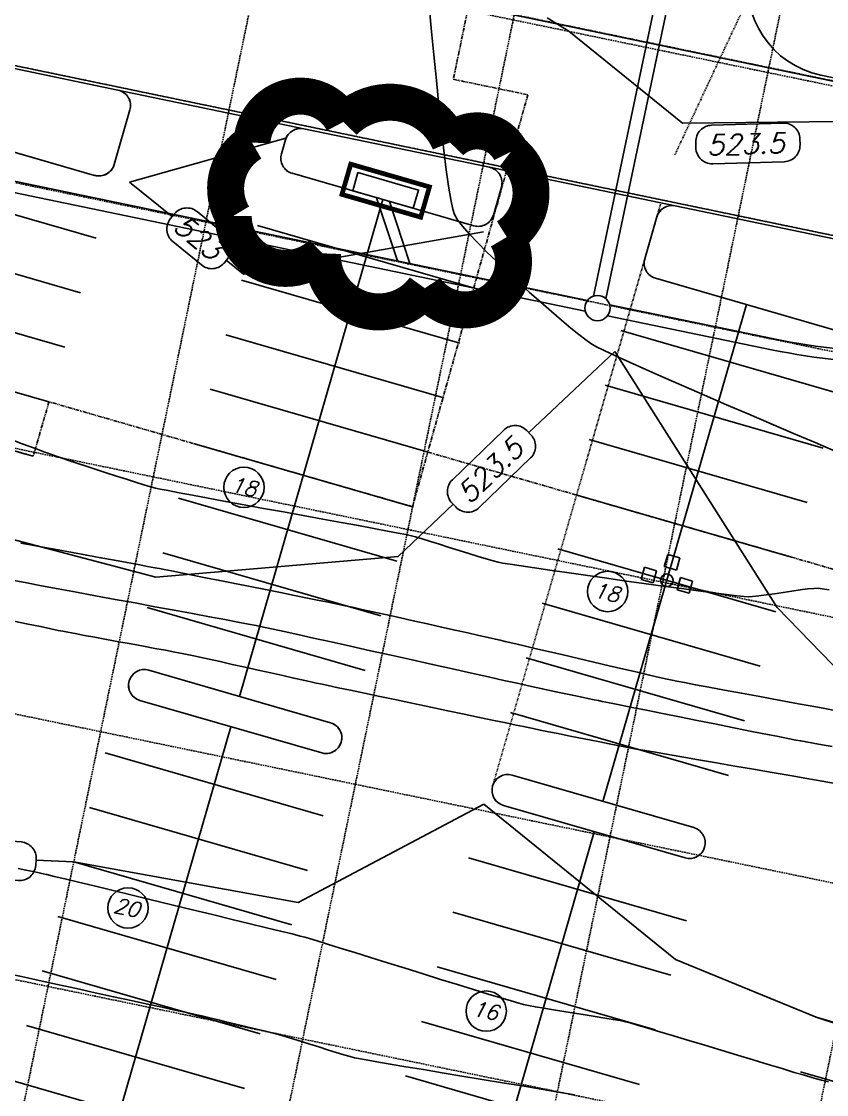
# Model space of a CAD drawing. Header units: inches. Extents: x 3071 to 5995, y 4947 to 7102.
# Drawn here: x 4181.5 to 4309.2, y 6163.4 to 6333.6 of the extents above; entities that cross this region are included whole.
import ezdxf

# ---------------------------------------------------------------- set-up
doc = ezdxf.new("R2010")
doc.units = ezdxf.units.IN
doc.header["$MEASUREMENT"] = 0
for name, pattern in [('DIVIDE2', [0.625, 0.25, -0.125, 0, -0.125, 0, -0.125]), ('HIDDEN', [0.375, 0.25, -0.125]), ('PHANTOM2', [1.25, 0.625, -0.125, 0.125, -0.125, 0.125, -0.125])]:
    doc.linetypes.add(name, pattern=pattern)
for name, color, linetype in [('BOC', 4, 'Continuous'), ('COUNT', 11, 'Continuous'), ('EC', 3, 'Continuous'), ('FIRELANE', 5, 'HIDDEN'), ('GRID', 254, 'HIDDEN'), ('hatch-ol', 7, 'Continuous'), ('I-P', 3, 'Continuous'), ('INLET PROTECTION', 5, 'Continuous'), ('LIGHTS', 7, 'Continuous'), ('LOTLINE', 3, 'PHANTOM2'), ('PC', 43, 'Continuous'), ('PSTM', 3, 'Continuous'), ('PSTM-INLET', 3, 'Continuous'), ('STRIPING', 11, 'Continuous')]:
    doc.layers.add(name, color=color, linetype=linetype)
doc.styles.add('L60', font='SIMPLEX.shx', dxfattribs={"height": 2.4})
doc.styles.add('L80', font='simplex.shx', dxfattribs={"oblique": 15, "height": 4})

msp = doc.modelspace()

# ---------------------------------------------------------------- linework, layer by layer
at = {"layer": 'BOC', "color": 7}
for p, q in [((4196.79, 6322.68), (4175.89, 6327.02)), ((4414.26, 6303.07), (4308.25, 6325.07)), ((4196.19, 6310.88), (4198.69, 6319.54)), ((4164.27, 6317.5), (4193.09, 6309.17)), ((4255.71, 6310.45), (4226.25, 6316.56)), ((4222.71, 6312.59), (4223.34, 6314.81)), ((4224.41, 6309.5), (4253.24, 6301.18)), ((4256.33, 6302.88), (4257.61, 6307.3)), ((4314.63, 6298.22), (4285.17, 6304.33)), ((4280.35, 6295.95), (4282.26, 6302.58)), ((4282.06, 6292.85), (4310.88, 6284.53)), ((4201.67, 6230.72), (4230.49, 6222.39)), ((4200.28, 6225.91), (4229.1, 6217.59)), ((4259.31, 6214.07), (4288.13, 6205.75)), ((4257.92, 6209.27), (4286.75, 6200.95))]:
    msp.add_line(p, q, dxfattribs=at)
for centre, radius, start, end in [((4311.2, 6339.27), 14.5, 169.1337, 258.2726), ((4196.29, 6320.23), 2.5, 343.894, 78.2726), ((4225.75, 6314.11), 2.5, 78.2726, 163.894), ((4225.11, 6311.9), 2.5, 163.894, 253.894), ((4193.79, 6311.58), 2.5, 253.894, 343.894), ((4255.21, 6308), 2.5, 343.894, 78.2726), ((4284.67, 6301.88), 2.5, 78.2726, 163.894), ((4253.93, 6303.58), 2.5, 253.894, 343.894), ((4282.75, 6295.26), 2.5, 163.894, 253.894), ((4200.97, 6228.32), 2.5, 73.894, 253.894), ((4229.79, 6219.99), 2.5, 253.894, 73.894), ((4258.62, 6211.67), 2.5, 73.894, 253.894), ((4287.44, 6203.35), 2.5, 253.894, 73.894)]:
    msp.add_arc(centre, radius, start, end, dxfattribs=at)
at = {"layer": 'COUNT', "color": 7}
for centre in [(4216.77, 6259.71), (4274.46, 6243.19), (4198.38, 6193.02), (4255.2, 6176.66)]:
    msp.add_circle(centre, 3.2, dxfattribs=at)
at = {"layer": 'EC', "color": 44, "ltscale": 0.4, "elevation": 524, "flags": 128}
msp.add_lwpolyline([(4310.64, 6265.41), (4307.35, 6266.8), (4303.92, 6268.26), (4300.39, 6269.77), (4296.83, 6271.29), (4293.3, 6272.81), (4289.84, 6274.3), (4286.52, 6275.74), (4283.39, 6277.11), (4280.51, 6278.38), (4277.93, 6279.53), (4275.71, 6280.55), (4273.91, 6281.4), (4272.59, 6282.06), (4271.79, 6282.51), (4270.98, 6283.09), (4269.91, 6283.92), (4268.62, 6284.96), (4267.15, 6286.19), (4265.55, 6287.56), (4263.85, 6289.05), (4262.09, 6290.62), (4260.31, 6292.24), (4258.55, 6293.88), (4256.86, 6295.5), (4255.26, 6297.06), (4253.8, 6298.54), (4252.52, 6299.9), (4251.46, 6301.12), (4250.66, 6302.14), (4250.16, 6302.95), (4249.88, 6303.82), (4249.57, 6305.35), (4249.23, 6307.45), (4248.87, 6310.07), (4248.49, 6313.12), (4248.1, 6316.54), (4247.7, 6320.26), (4247.29, 6324.21), (4246.88, 6328.3), (4246.48, 6332.49), (4246.08, 6336.68)], dxfattribs=at)
at = {"layer": 'EC', "color": 44, "ltscale": 0.5, "flags": 128}
for points, elevation in [([(4309.6, 6243.45), (4308.47, 6243.64), (4307.87, 6243.72), (4307.16, 6243.69), (4306.17, 6243.6), (4304.99, 6243.45), (4303.68, 6243.26), (4302.3, 6243.05), (4300.92, 6242.84), (4299.61, 6242.64), (4298.43, 6242.48), (4297.44, 6242.38), (4296.73, 6242.34), (4296.12, 6242.38), (4294.95, 6242.51), (4293.31, 6242.71), (4291.25, 6242.98), (4288.84, 6243.3), (4286.15, 6243.66), (4283.25, 6244.05), (4280.21, 6244.47), (4277.1, 6244.9), (4273.98, 6245.34), (4270.93, 6245.77), (4268.01, 6246.19), (4265.29, 6246.58), (4262.84, 6246.94), (4260.72, 6247.25), (4259.02, 6247.52), (4257.79, 6247.71), (4257.1, 6247.84), (4256.29, 6248.04), (4255.21, 6248.35), (4253.91, 6248.75), (4252.45, 6249.2), (4250.91, 6249.69), (4249.33, 6250.19), (4247.79, 6250.68), (4246.34, 6251.13), (4245.04, 6251.53), (4243.96, 6251.85), (4243.16, 6252.07), (4242.47, 6252.22), (4241.23, 6252.46), (4239.52, 6252.78), (4237.4, 6253.18), (4234.94, 6253.63), (4232.21, 6254.13), (4229.27, 6254.67), (4226.19, 6255.23), (4223.04, 6255.8), (4219.89, 6256.37), (4216.8, 6256.94), (4213.85, 6257.48), (4211.1, 6257.98), (4208.62, 6258.44), (4206.48, 6258.84), (4204.74, 6259.18), (4203.48, 6259.43), (4202.75, 6259.59), (4201.95, 6259.8), (4200.87, 6260.12), (4199.58, 6260.52), (4198.12, 6260.98), (4196.55, 6261.48), (4194.93, 6262), (4193.31, 6262.53), (4191.74, 6263.04), (4190.29, 6263.52), (4189, 6263.95), (4187.94, 6264.31), (4187.15, 6264.58), (4186.41, 6264.84), (4185.19, 6265.29), (4183.55, 6265.9), (4181.57, 6266.63), (4179.31, 6267.48)], 525), ([(4181.4, 6250.88), (4183.18, 6250.55), (4185.17, 6250.18), (4187.32, 6249.78), (4189.56, 6249.37), (4191.84, 6248.95), (4194.08, 6248.54), (4196.23, 6248.14), (4198.23, 6247.77), (4200, 6247.45), (4201.5, 6247.17), (4202.65, 6246.96), (4203.4, 6246.82), (4204.12, 6246.67), (4205.27, 6246.45), (4206.79, 6246.15), (4208.62, 6245.79), (4210.68, 6245.38), (4212.94, 6244.93), (4215.31, 6244.46), (4217.74, 6243.98), (4220.18, 6243.49), (4222.55, 6243.02), (4224.8, 6242.57), (4226.87, 6242.16), (4228.69, 6241.79), (4230.21, 6241.49), (4231.36, 6241.25), (4232.08, 6241.1), (4232.83, 6240.94), (4233.98, 6240.69), (4235.47, 6240.36), (4237.24, 6239.97), (4239.23, 6239.53), (4241.38, 6239.05), (4243.62, 6238.55), (4245.89, 6238.04), (4248.13, 6237.54), (4250.27, 6237.06), (4252.26, 6236.62), (4254.03, 6236.22), (4255.53, 6235.89), (4256.67, 6235.63), (4257.42, 6235.46), (4258.19, 6235.28), (4259.4, 6235), (4261, 6234.62), (4262.91, 6234.18), (4265.06, 6233.67), (4267.39, 6233.13), (4269.82, 6232.56), (4272.28, 6231.99), (4274.71, 6231.42), (4277.03, 6230.88), (4279.19, 6230.38), (4281.1, 6229.94), (4282.7, 6229.57), (4283.92, 6229.29), (4284.69, 6229.13), (4285.41, 6228.98), (4286.67, 6228.74), (4288.4, 6228.42), (4290.52, 6228.02), (4292.97, 6227.57), (4295.69, 6227.06), (4298.59, 6226.53), (4301.63, 6225.97), (4304.72, 6225.4), (4307.8, 6224.83), (4310.8, 6224.29)], 525), ([(4180.33, 6244.92), (4182.33, 6244.55), (4184.68, 6244.11), (4187.32, 6243.62), (4190.19, 6243.09), (4193.22, 6242.53), (4196.35, 6241.95), (4199.51, 6241.37), (4202.66, 6240.78), (4205.71, 6240.22), (4208.62, 6239.68), (4211.31, 6239.18), (4213.73, 6238.73), (4215.81, 6238.34), (4217.5, 6238.02), (4218.72, 6237.79), (4219.41, 6237.65), (4220.12, 6237.5), (4221.39, 6237.23), (4223.13, 6236.85), (4225.3, 6236.37), (4227.82, 6235.81), (4230.63, 6235.19), (4233.67, 6234.52), (4236.86, 6233.81), (4240.13, 6233.08), (4243.44, 6232.34), (4246.7, 6231.62), (4249.86, 6230.92), (4252.84, 6230.26), (4255.58, 6229.65), (4258.02, 6229.1), (4260.09, 6228.64), (4261.72, 6228.28), (4262.84, 6228.03), (4263.4, 6227.91), (4264.1, 6227.76), (4265.07, 6227.55), (4266.25, 6227.31), (4267.54, 6227.03), (4268.87, 6226.75), (4270.16, 6226.48), (4271.34, 6226.24), (4272.31, 6226.04), (4273.01, 6225.89), (4273.61, 6225.77), (4274.74, 6225.54), (4276.34, 6225.22), (4278.33, 6224.82), (4280.64, 6224.36), (4283.18, 6223.85), (4285.88, 6223.31), (4288.68, 6222.75), (4291.48, 6222.19), (4294.22, 6221.64), (4296.82, 6221.12), (4299.21, 6220.65), (4301.31, 6220.23), (4303.04, 6219.89), (4304.33, 6219.64), (4305.1, 6219.49), (4305.94, 6219.34), (4307.08, 6219.14), (4308.48, 6218.9), (4310.07, 6218.62)], 524), ([(4180.29, 6238.5), (4182.54, 6238.03), (4184.51, 6237.62), (4186.12, 6237.28), (4187.32, 6237.03), (4188.05, 6236.88), (4188.85, 6236.73), (4190.01, 6236.51), (4191.46, 6236.24), (4193.14, 6235.93), (4194.98, 6235.59), (4196.91, 6235.23), (4198.88, 6234.87), (4200.82, 6234.52), (4202.66, 6234.18), (4204.34, 6233.87), (4205.79, 6233.59), (4206.95, 6233.37), (4207.75, 6233.22), (4208.57, 6233.04), (4209.76, 6232.78), (4211.27, 6232.45), (4213.01, 6232.07), (4214.93, 6231.64), (4216.96, 6231.19), (4219.01, 6230.73), (4221.04, 6230.28), (4222.96, 6229.85), (4224.7, 6229.46), (4226.21, 6229.12), (4227.4, 6228.86), (4228.22, 6228.68), (4228.93, 6228.53), (4230.12, 6228.28), (4231.72, 6227.94), (4233.67, 6227.53), (4235.9, 6227.06), (4238.35, 6226.54), (4240.96, 6226), (4243.66, 6225.43), (4246.4, 6224.85), (4249.1, 6224.29), (4251.71, 6223.74), (4254.16, 6223.23), (4256.39, 6222.76), (4258.34, 6222.35), (4259.94, 6222.02), (4261.13, 6221.77), (4261.85, 6221.62), (4262.66, 6221.45), (4263.77, 6221.23), (4265.1, 6220.96), (4266.61, 6220.66), (4268.23, 6220.33), (4269.91, 6219.99), (4271.59, 6219.66), (4273.21, 6219.34), (4274.71, 6219.04), (4276.05, 6218.77), (4277.15, 6218.56), (4277.97, 6218.4), (4278.72, 6218.27), (4279.99, 6218.05), (4281.71, 6217.75), (4283.81, 6217.38), (4286.22, 6216.96), (4288.88, 6216.51), (4291.71, 6216.02), (4294.65, 6215.51), (4297.62, 6215), (4300.56, 6214.49), (4303.39, 6214), (4306.05, 6213.54), (4308.46, 6213.12), (4310.56, 6212.76)], 523), ([(4309.5, 6165.46), (4308.36, 6165.73), (4307.6, 6165.92), (4306.86, 6166.13), (4305.66, 6166.48), (4304.06, 6166.95), (4302.14, 6167.54), (4299.94, 6168.2), (4297.55, 6168.92), (4295.03, 6169.69), (4292.44, 6170.47), (4289.85, 6171.26), (4287.33, 6172.02), (4284.93, 6172.74), (4282.74, 6173.4), (4280.81, 6173.97), (4279.21, 6174.44), (4278.01, 6174.78), (4277.27, 6174.98), (4276.45, 6175.15), (4275.35, 6175.35), (4274.01, 6175.57), (4272.5, 6175.82), (4270.87, 6176.08), (4269.18, 6176.34), (4267.49, 6176.61), (4265.86, 6176.87), (4264.35, 6177.11), (4263.01, 6177.34), (4261.91, 6177.54), (4261.1, 6177.72), (4260.37, 6177.91), (4259.15, 6178.27), (4257.51, 6178.76), (4255.5, 6179.37), (4253.2, 6180.08), (4250.67, 6180.86), (4247.97, 6181.7), (4245.18, 6182.57), (4242.35, 6183.45), (4239.56, 6184.32), (4236.87, 6185.16), (4234.34, 6185.95), (4232.04, 6186.66), (4230.03, 6187.28), (4228.39, 6187.79), (4227.18, 6188.16), (4226.45, 6188.37), (4225.71, 6188.56), (4224.4, 6188.89), (4222.59, 6189.34), (4220.36, 6189.88), (4217.76, 6190.51), (4214.89, 6191.21), (4211.81, 6191.96), (4208.59, 6192.74), (4205.31, 6193.53), (4202.04, 6194.32), (4198.85, 6195.09), (4195.82, 6195.82), (4193.01, 6196.5), (4190.51, 6197.1), (4188.38, 6197.61), (4186.69, 6198.02), (4185.52, 6198.3), (4184.94, 6198.43), (4184.27, 6198.58), (4183.33, 6198.78), (4182.19, 6199.03), (4180.94, 6199.29)], 523), ([(4269.19, 6163.4), (4266.68, 6163.82), (4263.89, 6164.29), (4260.9, 6164.79), (4257.76, 6165.31), (4254.55, 6165.84), (4251.35, 6166.37), (4248.22, 6166.89), (4245.24, 6167.39), (4242.47, 6167.85), (4239.99, 6168.27), (4237.86, 6168.63), (4236.16, 6168.92), (4234.96, 6169.14), (4234.33, 6169.26), (4233.6, 6169.46), (4232.59, 6169.75), (4231.38, 6170.12), (4230.04, 6170.54), (4228.63, 6170.99), (4227.22, 6171.44), (4225.88, 6171.86), (4224.68, 6172.24), (4223.67, 6172.55), (4222.94, 6172.76), (4222.24, 6172.95), (4221.24, 6173.2), (4219.99, 6173.51), (4218.57, 6173.86), (4217.04, 6174.23), (4215.47, 6174.61), (4213.92, 6174.98), (4212.46, 6175.33), (4211.16, 6175.64), (4210.08, 6175.89), (4209.29, 6176.07), (4208.63, 6176.22), (4207.46, 6176.48), (4205.83, 6176.83), (4203.82, 6177.27), (4201.48, 6177.78), (4198.89, 6178.34), (4196.1, 6178.95), (4193.18, 6179.58), (4190.2, 6180.23), (4187.21, 6180.88), (4184.29, 6181.52), (4181.5, 6182.13), (4178.9, 6182.7)], 524)]:
    msp.add_lwpolyline(points, dxfattribs=dict(at, elevation=elevation))
at = {"layer": 'FIRELANE', "color": 7}
for p, q in [((4547.62, 6274.87), (4181.78, 6350.82)), ((4525.11, 6255.03), (4176.01, 6327.5))]:
    msp.add_line(p, q, dxfattribs=at)
at = {"layer": 'GRID', "color": 253, "linetype": 'HIDDEN'}
for p, q in [((4327.56, 6867.32), (4035.46, 5453.25)), ((4367.96, 6858.98), (4075.85, 5444.9)), ((4408.35, 6850.63), (4116.25, 5436.56)), ((4448.75, 6842.29), (4156.65, 5428.21)), ((3330.34, 6525.75), (5834.96, 6008.37)), ((3322, 6485.35), (5826.62, 5967.97)), ((3313.65, 6444.95), (5818.27, 5927.57)), ((3305.31, 6404.55), (5809.93, 5887.18)), ((3296.96, 6364.16), (5801.58, 5846.78))]:
    msp.add_line(p, q, dxfattribs=at)
at = {"layer": 'hatch-ol', "linetype": 'Continuous'}
for points in [[(4644.66, 6190.99, -0.066552), (4636.78, 6192.78), (4598.32, 6207.1, -0.283051), (4578.65, 6232.31, 0.154102), (4564.02, 6265.34, 0.159579), (4547.62, 6274.87), (4181.78, 6350.82), (4059.18, 6386.74, -0.392328), (4049.01, 6403.63), (4079.74, 6553.31), (4050.23, 6560.5, -0.038219), (4049.63, 6555.88), (4021.18, 6419.57, -0.436443), (3996.05, 6404.45), (3749.41, 6476.18, -0.386729), (3735.29, 6499.03), (3721.3, 6425.24, -0.442765), (3759.02, 6447.91), (4176.01, 6327.5), (4525.11, 6255.03, -0.324495), (4548.83, 6228.98, 0.283051), (4587.85, 6178.99), (4621.14, 6166.59), (4644.66, 6190.99)], [(4164.27, 6317.5), (4193.09, 6309.17, 0.414214), (4196.19, 6310.88), (4198.69, 6319.54, 0.436778), (4196.79, 6322.68), (4226.25, 6316.56, 0.392003), (4223.34, 6314.81), (4222.71, 6312.59, 0.414214), (4224.41, 6309.5), (4253.24, 6301.18, 0.414214), (4256.33, 6302.88), (4257.61, 6307.3, 0.436778), (4255.71, 6310.45), (4285.17, 6304.33, 0.392003), (4282.26, 6302.58), (4280.35, 6295.95, 0.414214), (4282.06, 6292.85), (4310.88, 6284.53, 0.414214)]]:
    msp.add_lwpolyline(points, format="xyb", dxfattribs=at)
for points in [[(4200.28, 6225.91, -1), (4201.67, 6230.72), (4230.49, 6222.39, -1), (4229.1, 6217.59)], [(4259.31, 6214.07, 1), (4257.92, 6209.27), (4286.75, 6200.95, 1), (4288.13, 6205.75)]]:
    msp.add_lwpolyline(points, format="xyb", close=True, dxfattribs=at)
at = {"layer": 'I-P', "color": 5, "lineweight": 5, "const_width": 0.75}
msp.add_lwpolyline([(4232.32, 6306.15), (4244.81, 6302.54), (4246.2, 6307.34), (4233.71, 6310.95), (4232.32, 6306.15), (4234.04, 6305.65)], dxfattribs=at)
at = {"layer": 'INLET PROTECTION', "color": 170, "ltscale": 100, "const_width": 5.87}
msp.add_lwpolyline([(4232.54, 6317.64, 0.520567), (4232.54, 6317.64, 0.765195), (4218.05, 6314.37, 0.417879), (4215.07, 6302.72, 0.6649), (4229.22, 6296.81, 0.744833), (4245.47, 6291.28, 0.975642), (4258.47, 6299.39, 0.520567), (4259.1, 6312.9, 0.520567), (4249.45, 6314.39, 0.540264), (4232.54, 6317.64)], format="xyb", close=True, dxfattribs=at)
at = {"layer": 'LIGHTS', "color": 7}
for p, q in [((4283.99, 6249.08), (4283.43, 6247.15)), ((4285.91, 6248.52), (4283.99, 6249.08)), ((4285.36, 6246.6), (4285.91, 6248.52)), ((4279.75, 6245.12), (4280.3, 6247.04)), ((4280.3, 6247.04), (4282.23, 6246.49)), ((4282.23, 6246.49), (4281.67, 6244.57)), ((4283.43, 6247.15), (4285.36, 6246.6)), ((4284.12, 6245.94), (4284.4, 6246.88)), ((4281.67, 6244.57), (4279.75, 6245.12)), ((4282.89, 6245.26), (4281.95, 6245.53)), ((4284.81, 6244.7), (4285.75, 6244.43)), ((4286.02, 6245.39), (4285.47, 6243.47)), ((4287.94, 6244.84), (4286.02, 6245.39)), ((4287.39, 6242.91), (4287.94, 6244.84)), ((4285.47, 6243.47), (4287.39, 6242.91))]:
    msp.add_line(p, q, dxfattribs=at)
msp.add_circle((4283.85, 6244.98), 1, dxfattribs=at)
at = {"layer": 'LOTLINE', "color": 7}
for p, q in [((4282.42, 6480.67), (4249.98, 6324.4)), ((4282.42, 6480.67), (4249.98, 6324.4)), ((4249.98, 6324.4), (4261.8, 6321.95)), ((4249.98, 6324.4), (4261.8, 6321.95)), ((4261.8, 6321.95), (4243.5, 6256.63)), ((4261.8, 6321.95), (4243.5, 6256.63)), ((4183.35, 6264.63), (4148.77, 6274.61)), ((4183.35, 6264.63), (4148.77, 6274.61)), ((4185.85, 6273.27), (4183.35, 6264.63)), ((4185.85, 6273.27), (4183.35, 6264.63)), ((4243.5, 6256.63), (4185.85, 6273.27)), ((4243.5, 6256.63), (4185.85, 6273.27)), ((4245.99, 6265.28), (4361.28, 6231.99))]:
    msp.add_line(p, q, dxfattribs=at)
at = {"layer": 'PC', "color": 44, "linetype": 'DIVIDE2'}
for points in [[(4296.97, 6337.73), (4285.07, 6312.31)], [(4282.85, 6304.6), (4256.22, 6212.36)]]:
    msp.add_lwpolyline(points, dxfattribs=at)
at = {"layer": 'PC', "color": 44}
for points in [[(4264.87, 6334.15), (4268.32, 6332.02)], [(4268.32, 6332.02), (4286.33, 6317.44)], [(4286.33, 6317.44), (4306.42, 6317.67)], [(4306.42, 6317.67), (4341.87, 6318.09)], [(4198.63, 6308.08), (4223.44, 6315.08)], [(4205.39, 6302.63), (4198.63, 6308.08)], [(4216.68, 6293.52), (4254.78, 6300.21)], [(4216.68, 6293.52), (4213.97, 6295.7)], [(4216.68, 6293.52), (4216.68, 6293.52)], [(4261.97, 6268.38), (4275.59, 6281.26)], [(4275.59, 6281.26), (4301.33, 6240.63)], [(4241.22, 6248.75), (4249.98, 6257.03)], [(4178.93, 6251.77), (4202.81, 6245.48)], [(4202.81, 6245.48), (4241.22, 6248.75)], [(4301.33, 6240.63), (4320.59, 6220.84)], [(4225.36, 6193.86), (4254.84, 6209.45)], [(4254.84, 6209.45), (4285.21, 6184.86)], [(4183.81, 6200.61), (4189.76, 6200.33)], [(4189.76, 6200.33), (4225.36, 6193.86)], [(4285.21, 6184.86), (4307.55, 6175.68)], [(4307.55, 6175.68), (4343.43, 6163.9)]]:
    msp.add_lwpolyline(points, dxfattribs=at)
for points in [[(4288.46, 6313.86), (4288.45, 6314.46, -0.414214), (4290.95, 6317.12), (4302.29, 6317.46, -0.414214), (4304.95, 6314.96), (4304.97, 6313.99, -0.414214), (4302.47, 6311.33), (4291.13, 6310.99, -0.450689), (4288.46, 6313.86)], [(4205.74, 6303.06, -0.414214), (4209.37, 6303.42), (4213.92, 6299.71, -0.414214), (4214.28, 6296.07), (4213.67, 6295.32, -0.414214), (4210.03, 6294.96), (4205.49, 6298.67, -0.414214), (4205.13, 6302.31), (4205.65, 6302.95)], [(4250.18, 6256.82), (4249.77, 6257.24, -0.414214), (4249.83, 6260.9), (4257.98, 6268.78, -0.414214), (4261.63, 6268.72), (4262.3, 6268.03, -0.414214), (4262.24, 6264.38), (4254.1, 6256.49, -0.450689), (4250.18, 6256.82)]]:
    msp.add_lwpolyline(points, format="xyb", dxfattribs=at)
msp.add_lwpolyline([(4170.62, 6201.72), (4170.55, 6200.75, 0.414214), (4172.93, 6197.98), (4180.97, 6197.36, 0.414214), (4183.74, 6199.74), (4183.82, 6200.71, 0.414214), (4181.44, 6203.48), (4173.4, 6204.09, 0.414214)], format="xyb", close=True, dxfattribs=at)
at = {"layer": 'PSTM', "color": 140}
for p, q in [((4272.23, 6290.03), (4304.5, 6443.62)), ((4274.19, 6289.61), (4306.45, 6443.21)), ((4237.81, 6305.63), (4241.12, 6295.61)), ((4239.84, 6305.04), (4243.09, 6295.2))]:
    msp.add_line(p, q, dxfattribs=at)
for points in [[(4271.27, 6289.35), (4166.83, 6311.03, -0.047351), (4148.93, 6316.55), (4111.83, 6331.97)], [(4270.91, 6287.63), (4166.47, 6309.31, -0.047351), (4148.26, 6314.94), (4111.16, 6330.36)], [(4353.7, 6281.54), (4322.1, 6281.18, -0.054059), (4300.83, 6283.24), (4274.79, 6288.62)], [(4359.53, 6279.85), (4322.12, 6279.43, -0.054056), (4300.47, 6281.53), (4274.44, 6286.9)]]:
    msp.add_lwpolyline(points, format="xyb", dxfattribs=at)
msp.add_circle((4272.85, 6288.13), 2, dxfattribs=at)
at = {"layer": 'PSTM-INLET', "color": 140}
msp.add_lwpolyline([(4243.63, 6303.95), (4234.02, 6306.72), (4234.85, 6309.61), (4244.46, 6306.83)], close=True, dxfattribs=at)
at = {"layer": 'STRIPING', "color": 7}
for p, q in [((4158.75, 6309.2), (4193.34, 6299.22)), ((4216.08, 6226.56), (4238.82, 6305.34)), ((4156.26, 6300.56), (4190.84, 6290.57)), ((4218.9, 6301.2), (4253.48, 6291.22)), ((4153.76, 6291.91), (4188.35, 6281.92)), ((4216.4, 6292.56), (4250.99, 6282.57)), ((4273.72, 6209.91), (4296.47, 6288.69)), ((4151.26, 6283.26), (4185.85, 6273.27)), ((4213.9, 6283.91), (4248.49, 6273.92)), ((4276.54, 6284.56), (4311.13, 6274.57)), ((4211.41, 6275.26), (4245.99, 6265.28)), ((4274.04, 6275.91), (4308.63, 6265.93)), ((4148.77, 6274.61), (4183.35, 6264.63)), ((4208.91, 6266.62), (4243.5, 6256.63)), ((4271.55, 6267.27), (4306.13, 6257.28)), ((4206.41, 6257.97), (4241, 6247.98)), ((4269.05, 6258.62), (4303.64, 6248.63)), ((4203.92, 6249.32), (4238.5, 6239.34)), ((4266.55, 6249.97), (4301.14, 6239.98)), ((4201.42, 6240.68), (4236.01, 6230.69)), ((4264.06, 6241.33), (4298.64, 6231.34)), ((4261.56, 6232.68), (4296.15, 6222.69)), ((4259.06, 6224.03), (4293.65, 6214.04)), ((4189.44, 6134.32), (4214.69, 6221.75)), ((4194.76, 6217.62), (4229.35, 6207.63)), ((4192.26, 6208.97), (4226.85, 6198.98)), ((4252.22, 6135.45), (4272.33, 6205.11)), ((4189.77, 6200.33), (4224.35, 6190.34)), ((4252.41, 6200.97), (4286.99, 6190.99)), ((4187.27, 6191.68), (4221.86, 6181.69)), ((4249.91, 6192.33), (4284.5, 6182.34)), ((4184.77, 6183.03), (4219.36, 6173.04)), ((4247.41, 6183.68), (4282, 6173.69)), ((4182.28, 6174.38), (4216.86, 6164.4)), ((4244.92, 6175.03), (4279.5, 6165.05)), ((4307.55, 6175.68), (4342.14, 6165.69)), ((4242.42, 6166.39), (4277.01, 6156.4)), ((4305.06, 6167.04), (4339.64, 6157.05)), ((4179.78, 6165.74), (4214.37, 6155.75))]:
    msp.add_line(p, q, dxfattribs=at)

# ---------------------------------------------------------------- texts
at = {"layer": 'COUNT', "color": 7, "style": 'L60', "oblique": 15}
for s, p in [('18', (4214.53, 6259.05)), ('18', (4272.06, 6242.29)), ('20', (4195.93, 6192.33)), ('16', (4252.84, 6176))]:
    msp.add_text(s, height=2.4, rotation=348.2726, dxfattribs=at).set_placement(p)
at = {"layer": 'PC', "color": 44, "style": 'L80', "oblique": 15}
for s, rotation, p in [('523.5', 1.7174, (4290.23, 6312.35)), ('523', 320.7223, (4205.32, 6300.69)), ('523.5', 44.0627, (4252.51, 6256.91))]:
    msp.add_text(s, height=3.2, rotation=rotation, dxfattribs=at).set_placement(p)

doc.saveas('drawing.dxf')
